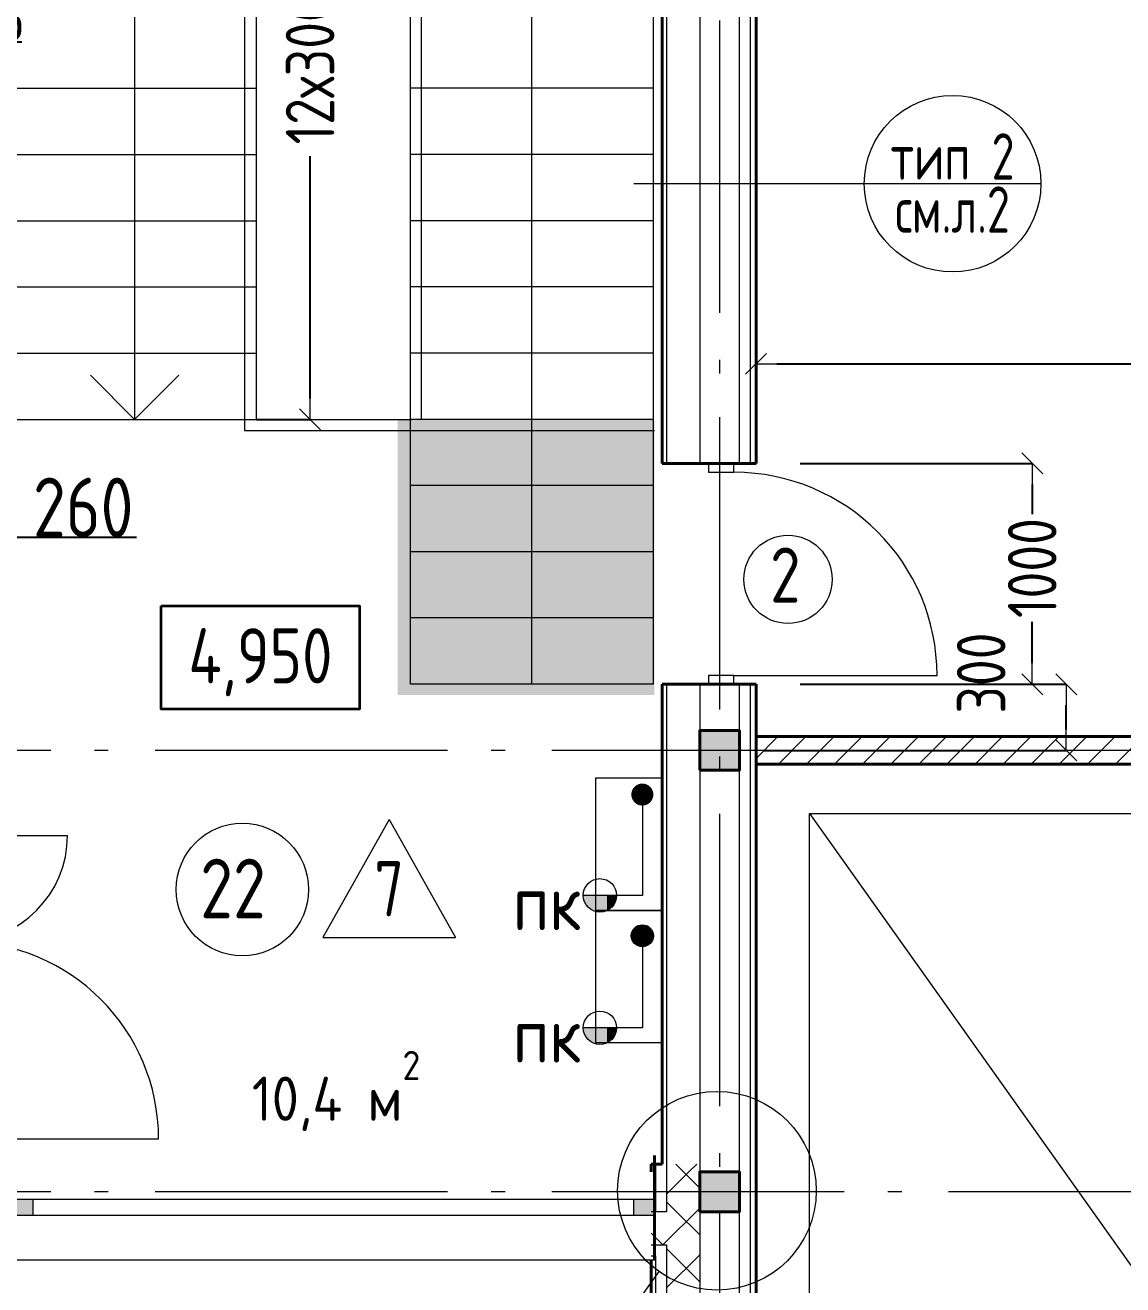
# Model space of a CAD drawing. Header units: millimetres. Extents: x -60256 to 201272, y 21388 to 77592.
# Drawn here: x 13233 to 18206, y 63034 to 68741 of the extents above; entities that cross this region are included whole.
import ezdxf
from ezdxf.enums import TextEntityAlignment as Align

# ---------------------------------------------------------------- set-up
doc = ezdxf.new("R2010")
doc.units = ezdxf.units.MM
doc.header["$MEASUREMENT"] = 0
doc.linetypes.add('Double Dashed', pattern=[1797.222233, 1325, -211.666656, 63.333344, -197.222233])
doc.linetypes.add('Штриховая', pattern=[5644.444466, 2822.222233, -2822.222233])
for name, color, linetype, lineweight in [('0_Ном._пера__96', 7, 'Continuous', 13), ('0_Ном._пера__99', 7, 'Continuous', 40), ('Двери ArchiCAD_Ном._пера__97', 7, 'Continuous', 20), ('Двери ArchiCAD_Ном._пера__99', 7, 'Continuous', 40), ('колонны_Ном._пера__94', 252, 'Continuous', 13), ('колонны_Ном._пера__99', 7, 'Continuous', 40), ('лестницы_Ном._пера__96', 7, 'Continuous', 13), ('марки окон дверей_Ном._пера__96', 7, 'Continuous', 13), ('Окна ArchiCAD_Ном._пера__96', 7, 'Continuous', 13), ('Окна ArchiCAD_Ном._пера__97', 7, 'Continuous', 20), ('Окна ArchiCAD_Ном._пера__99', 7, 'Continuous', 40), ('оси_Ном._пера__96', 7, 'Continuous', 13), ('площади_Ном._пера__96', 7, 'Continuous', 13), ('стены внутр_Ном._пера__96', 7, 'Continuous', 13), ('стены внутр_Ном._пера__97', 7, 'Continuous', 20), ('стены внутр_Ном._пера__99', 7, 'Continuous', 40), ('стены наруж_Ном._пера__91', 255, 'Continuous', 13), ('стены наруж_Ном._пера__96', 7, 'Continuous', 13), ('стены наруж_Ном._пера__99', 7, 'Continuous', 40), ('текст_Ном._пера__98', 7, 'Continuous', 35), ('текст_Ном._пера__99', 7, 'Continuous', 40), ('узлы_Ном._пера__96', 7, 'Continuous', 13), ('чертеж_Ном._пера__96', 7, 'Continuous', 13), ('чертеж_Ном._пера__97', 7, 'Continuous', 20), ('экспликац проемов_Ном._пера__1', 7, 'Continuous', 25), ('экспликац проемов_Ном._пера__97', 7, 'Continuous', 20), ('№ помещений_Ном._пера__96', 7, 'Continuous', 13)]:
    doc.layers.add(name, color=color, linetype=linetype, lineweight=lineweight)
for name, color, linetype in [('Двери ArchiCAD', 7, 'Continuous'), ('колонны', 7, 'Continuous'), ('марки окон дверей', 7, 'Continuous'), ('Окна ArchiCAD', 7, 'Continuous'), ('оси', 7, 'Continuous'), ('размеры внутр', 7, 'Continuous'), ('стены внутр', 7, 'Continuous'), ('стены наруж', 7, 'Continuous'), ('узлы', 7, 'Continuous'), ('№ помещений', 7, 'Continuous')]:
    doc.layers.add(name, color=color, linetype=linetype)
doc.styles.add('СГЕНЕРИР_СТИЛЬ_1', font='isocp.shx')
doc.styles.add('СГЕНЕРИР_СТИЛЬ_3', font='gost_2_304-81_type.ttf')
doc.styles.add('СГЕНЕРИР_СТИЛЬ_4', font='gost_2_304-81_type.ttf')
doc.styles.add('СГЕНЕРИР_СТИЛЬ_5', font='CS_Gost2304.shx')
doc.styles.add('СГЕНЕРИР_СТИЛЬ_8', font='gost_2_304-81_type.ttf')
doc.styles.add('СГЕНЕРИР_СТИЛЬ_9', font='isocp.shx')
doc.dimstyles.new('СГЕНЕРИР_СТИЛЬ__1', dxfattribs={"dimtxt": 270.000005, "dimasz": 95, "dimexe": 0.18, "dimexo": 0, "dimgap": 0.09, "dimtad": 1, "dimtih": 1, "dimtoh": 1, "dimdec": 0, "dimzin": 0, "dimdsep": 46, "dimtxsty": 'СГЕНЕРИР_СТИЛЬ_3', "dimblk": 'ARROWHEAD_6', "dimblk1": 'ARROWHEAD_6', "dimblk2": 'ARROWHEAD_6', "dimcen": 0.09, "dimclrd": 7, "dimclre": 7, "dimclrt": 98, "dimadec": 0, "dimazin": 0, "dimtfac": 1, "dimtdec": 4, "dimtmove": 0, "dimatfit": 3, "dimfxl": 1, "dimtolj": 1, "dimtzin": 0, "dimarcsym": 0})
doc.dimstyles.new('СГЕНЕРИР_СТИЛЬ__16', dxfattribs={"dimtxt": 220.000005, "dimasz": 95, "dimexe": 0.18, "dimexo": 200, "dimgap": 0.09, "dimtad": 1, "dimdec": 0, "dimzin": 0, "dimdsep": 46, "dimtxsty": 'СГЕНЕРИР_СТИЛЬ_3', "dimblk": 'ARROWHEAD_6', "dimblk1": 'ARROWHEAD_6', "dimblk2": 'ARROWHEAD_6', "dimcen": 0.09, "dimclrd": 7, "dimclre": 7, "dimclrt": 98, "dimadec": 0, "dimazin": 0, "dimtfac": 1, "dimtdec": 4, "dimtmove": 2, "dimatfit": 3, "dimfxl": 1, "dimtolj": 1, "dimtzin": 0, "dimarcsym": 0})
doc.dimstyles.new('СГЕНЕРИР_СТИЛЬ__17', dxfattribs={"dimtxt": 220.000005, "dimasz": 95, "dimexe": 0.18, "dimexo": 200, "dimgap": 0.09, "dimtad": 1, "dimdec": 0, "dimzin": 0, "dimdsep": 46, "dimtxsty": 'СГЕНЕРИР_СТИЛЬ_3', "dimblk": 'ARROWHEAD_6', "dimblk1": 'ARROWHEAD_6', "dimblk2": 'ARROWHEAD_6', "dimcen": 0.09, "dimclrd": 7, "dimclre": 7, "dimclrt": 98, "dimadec": 0, "dimazin": 0, "dimtfac": 1, "dimtdec": 4, "dimtmove": 0, "dimatfit": 3, "dimfxl": 1, "dimtolj": 1, "dimtzin": 0, "dimarcsym": 0})
doc.dimstyles.new('СГЕНЕРИР_СТИЛЬ__20', dxfattribs={"dimtxt": 220.000005, "dimasz": 95, "dimexe": 0.18, "dimexo": 250, "dimgap": 0.09, "dimtad": 1, "dimtih": 1, "dimtoh": 1, "dimdec": 0, "dimzin": 0, "dimdsep": 46, "dimtxsty": 'СГЕНЕРИР_СТИЛЬ_3', "dimblk": 'ARROWHEAD_6', "dimblk1": 'ARROWHEAD_6', "dimblk2": 'ARROWHEAD_6', "dimcen": 0.09, "dimclrd": 7, "dimclre": 7, "dimclrt": 98, "dimadec": 0, "dimazin": 0, "dimtfac": 1, "dimtdec": 4, "dimtmove": 0, "dimatfit": 3, "dimfxl": 1, "dimtolj": 1, "dimtzin": 0, "dimarcsym": 0})
doc.dimstyles.new('СГЕНЕРИР_СТИЛЬ__5', dxfattribs={"dimtxt": 220.000005, "dimasz": 95, "dimexe": 0.18, "dimexo": 0, "dimgap": 0.09, "dimtad": 1, "dimdec": 0, "dimzin": 0, "dimdsep": 46, "dimtxsty": 'СГЕНЕРИР_СТИЛЬ_3', "dimblk": 'ARROWHEAD_6', "dimblk1": 'ARROWHEAD_6', "dimblk2": 'ARROWHEAD_6', "dimcen": 0.09, "dimclrd": 7, "dimclre": 7, "dimclrt": 98, "dimadec": 0, "dimazin": 0, "dimtfac": 1, "dimtdec": 4, "dimtmove": 0, "dimatfit": 3, "dimfxl": 1, "dimtolj": 1, "dimtzin": 0, "dimarcsym": 0})
pattern_1 = [(45, (0, 0), (-106.06602, 106.06602), []), (135, (0, 0), (106.06602, 106.06602), [])]

# ---------------------------------------------------------------- blocks, each defined once
blk = doc.blocks.new('л 4950 17+3+15')
at = {"layer": 'лестницы_Ном._пера__96', "linetype": 'Continuous'}
for p, q in [((0, 0), (0, 5900)), ((550, 0), (550, 5350)), ((2350, 5350), (2350, 1200)), ((1100, 0), (1100, 4800)), ((1800, 4800), (1800, 1200)), ((0, 2700), (1100, 2700)), ((2900, 2700), (1800, 2700)), ((0, 2400), (1100, 2400)), ((2900, 2400), (1800, 2400)), ((0, 2100), (1100, 2100)), ((2900, 2100), (1800, 2100)), ((0, 1800), (1100, 1800)), ((2900, 1800), (1800, 1800)), ((0, 1500), (1100, 1500)), ((2900, 1500), (1800, 1500)), ((2350, 1200), (2150, 1400)), ((2350, 1200), (2550, 1400)), ((0, 1200), (1100, 1200)), ((2900, 1200), (1800, 1200)), ((2900, 1200), (1800, 1200)), ((0, 900), (1100, 900)), ((0, 600), (1100, 600)), ((0, 300), (1100, 300)), ((0, 0), (1100, 0)), ((0, 0), (1100, 0))]:
    blk.add_line(p, q, dxfattribs=at)
blk = doc.blocks.new('Стена_11_1', base_point=(16379, 57455.7))
at = {"layer": 'стены наруж_Ном._пера__96', "linetype": 'Continuous'}
h = blk.add_hatch(dxfattribs=at)
h.set_pattern_fill('УТЕПЛИТ_МЕЛКИЙ_0001', color=256, style=0, pattern_type=2)
h.set_pattern_definition(pattern_1)
h.paths.add_polyline_path([(16139, 63580.7), (16139, 63545.7), (16289, 63545.7), (16289, 63580.7)])
h = blk.add_hatch(dxfattribs=at)
h.set_pattern_fill('УТЕПЛИТ_МЕЛКИЙ_0001', color=256, style=0, pattern_type=2)
h.set_pattern_definition(pattern_1)
h.paths.add_polyline_path([(16139, 63545.7), (16139, 63365.7), (16289, 63365.7), (16289, 63545.7)])
h = blk.add_hatch(dxfattribs=at)
h.set_pattern_fill('УТЕПЛИТ_МЕЛКИЙ_0001', color=256, style=0, pattern_type=2)
h.set_pattern_definition(pattern_1)
h.paths.add_polyline_path([(16089, 63215.7), (16089, 63365.7), (16069, 63365.7), (16069, 63215.7)])
h = blk.add_hatch(dxfattribs=at)
h.set_pattern_fill('УТЕПЛИТ_МЕЛКИЙ_0001', color=256, style=0, pattern_type=2)
h.set_pattern_definition(pattern_1)
h.paths.add_polyline_path([(16139, 63215.7), (16139, 63365.7), (16089, 63365.7), (16089, 63215.7)])
h = blk.add_hatch(dxfattribs=at)
h.set_pattern_fill('УТЕПЛИТ_МЕЛКИЙ_0001', color=256, style=0, pattern_type=2)
h.set_pattern_definition(pattern_1)
h.paths.add_polyline_path([(16289, 63215.7), (16289, 63365.7), (16139, 63365.7), (16139, 63215.7)])
h = blk.add_hatch(dxfattribs=at)
h.set_pattern_fill('УТЕПЛИТ_МЕЛКИЙ_0001', color=256, style=0, pattern_type=2)
h.set_pattern_definition(pattern_1)
h.paths.add_polyline_path([(16139, 63215.7), (16139, 57620.7), (16289, 57620.7), (16289, 63215.7)])
for p, q in [((16089, 63580.7), (16089, 63545.7)), ((16139, 63580.7), (16139, 63545.7)), ((16289, 63580.7), (16289, 63545.7)), ((16469, 63545.7), (16469, 63580.7)), ((16519, 63545.7), (16519, 63580.7)), ((16089, 63545.7), (16089, 63365.7)), ((16139, 63545.7), (16139, 63365.7)), ((16289, 63365.7), (16289, 63545.7)), ((16469, 63545.7), (16469, 63365.7)), ((16519, 63365.7), (16519, 63545.7)), ((16089, 63365.7), (16069, 63365.7)), ((16139, 63365.7), (16089, 63365.7)), ((16289, 63365.7), (16289, 57620.7)), ((16469, 57620.7), (16469, 63365.7)), ((16519, 57620.7), (16519, 63365.7)), ((16069, 63215.7), (16089, 63215.7)), ((16089, 63215.7), (16139, 63215.7)), ((16139, 63215.7), (16139, 57620.7)), ((16069, 63165.7), (16089, 63165.7)), ((16089, 63165.7), (16089, 57620.7))]:
    blk.add_line(p, q, dxfattribs=at)
at = {"layer": 'стены наруж_Ном._пера__99', "linetype": 'Continuous', "flags": 128}
for points in [[(16069, 63580.7), (16089, 63580.7)], [(16069, 63580.7), (16069, 63545.7)], [(16089, 63580.7), (16119, 63580.7)], [(16544, 57620.7), (16544, 63580.7)], [(16069, 63145.7), (16069, 57145.7)]]:
    blk.add_lwpolyline(points, dxfattribs=at)
blk = doc.blocks.new('Стена_26_1', base_point=(16379, 65455.7))
at = {"layer": 'стены внутр_Ном._пера__96', "linetype": 'Continuous'}
h = blk.add_hatch(dxfattribs=at)
h.set_pattern_fill('FACE_BRICK_0001', color=256, style=0, pattern_type=2)
h.set_pattern_definition([(45, (0, 0), (-63.63961, 63.63961), [])])
h.paths.add_polyline_path([(16544, 65393.2), (22214, 65393.2), (22214, 65518.2), (16544, 65518.2)])
at = {"layer": 'стены внутр_Ном._пера__99', "linetype": 'Continuous', "flags": 128}
for points in [[(22214, 65518.2), (16544, 65518.2)], [(16544, 65518.2), (16544, 65393.2)], [(22214, 65393.2), (22214, 65518.2)], [(16544, 65393.2), (22214, 65393.2)]]:
    blk.add_lwpolyline(points, dxfattribs=at)
blk = doc.blocks.new('Дверь двойная  16')
at = {"layer": 'Двери ArchiCAD_Ном._пера__97', "linetype": 'Continuous'}
for p, q in [((687.5, 0), (687.5, 893.75)), ((-687.5, 0), (-687.5, 481.25)), ((-687.5, 0), (-727.5, 0)), ((-727.5, 0), (-727.5, -70)), ((-687.5, -70), (-687.5, 0)), ((727.5, 0), (687.5, 0)), ((687.5, 0), (687.5, -70)), ((727.5, -70), (727.5, 0)), ((-727.5, -70), (-687.5, -70)), ((687.5, -70), (727.5, -70))]:
    blk.add_line(p, q, dxfattribs=at)
for centre, radius, start, end in [((687.5, 0), 893.75, 90, 180), ((-687.5, 0), 481.25, 0, 90)]:
    blk.add_arc(centre, radius, start, end, dxfattribs=at)
blk = doc.blocks.new('Стена_43_1', base_point=(12879, 65109.7))
at = {"layer": 'стены наруж_Ном._пера__96', "linetype": 'Continuous'}
h = blk.add_hatch(dxfattribs=at)
h.set_pattern_fill('УТЕПЛИТ_МЕЛКИЙ_0001', color=256, style=0, pattern_type=2)
h.set_pattern_definition(pattern_1)
h.paths.add_polyline_path([(12639, 63620.7), (12789, 63620.7), (12789, 63655.7), (12639, 63655.7)])
h = blk.add_hatch(dxfattribs=at)
h.set_pattern_fill('УТЕПЛИТ_МЕЛКИЙ_0001', color=256, style=0, pattern_type=2)
h.set_pattern_definition(pattern_1)
h.paths.add_polyline_path([(12639, 63620.7), (12639, 63215.7), (12789, 63365.7), (12789, 63620.7)])
for p, q in [((12589, 63655.7), (12589, 63620.7)), ((12639, 63655.7), (12639, 63620.7)), ((12789, 63655.7), (12789, 63620.7)), ((12969, 63620.7), (12969, 63655.7)), ((13019, 63620.7), (13019, 63655.7)), ((12589, 63620.7), (12589, 63165.7)), ((12639, 63620.7), (12639, 63215.7)), ((12789, 63365.7), (12789, 63620.7)), ((12789, 63620.7), (12789, 63365.7)), ((12969, 63545.7), (12969, 63620.7)), ((13019, 63595.7), (13019, 63620.7))]:
    blk.add_line(p, q, dxfattribs=at)
at = {"layer": 'стены наруж_Ном._пера__99', "linetype": 'Continuous', "flags": 128}
for points in [[(12569, 63655.7), (12569, 63145.7)], [(13044, 63620.7), (13044, 63655.7)]]:
    blk.add_lwpolyline(points, dxfattribs=at)
at = {"layer": 'Двери ArchiCAD', "color": 44, "linetype": 'Continuous', "lineweight": 35, "zscale": 1000, "rotation": 270}
blk.add_blockref('Дверь двойная  16', (12944, 64383.2), dxfattribs=at)
blk = doc.blocks.new('Окно 16_8')
at = {"layer": 'Окна ArchiCAD_Ном._пера__96', "linetype": 'Continuous'}
for points in [[(-1455, -70), (-1360, -70), (-1360, 0), (-1455, 0)], [(1455, 0), (1360, 0), (1360, -70), (1455, -70)]]:
    blk.add_hatch(color=256, dxfattribs=at).paths.add_polyline_path(points)
for p, q in [((1360, 0), (-1360, 0)), ((-1360, -70), (1360, -70))]:
    blk.add_line(p, q, dxfattribs=at)
at = {"layer": 'Окна ArchiCAD_Ном._пера__97', "linetype": 'Continuous'}
for p, q in [((-1455, 205), (1455, 205)), ((-1360, 0), (-1455, 0)), ((-1360, -70), (-1360, 0)), ((1455, 0), (1360, 0)), ((1360, 0), (1360, -70)), ((-1455, -70), (-1360, -70)), ((1360, -70), (1455, -70))]:
    blk.add_line(p, q, dxfattribs=at)
at = {"layer": 'Окна ArchiCAD_Ном._пера__99', "linetype": 'Continuous'}
for p, q in [((-1455, 0), (-1455, -15)), ((1455, 0), (1455, -15)), ((-1455, -15), (-1455, -70)), ((1455, -15), (1455, -70))]:
    blk.add_line(p, q, dxfattribs=at)
blk = doc.blocks.new('Стена_44_1', base_point=(16379, 63455.7))
at = {"layer": 'стены наруж_Ном._пера__96', "linetype": 'Continuous'}
h = blk.add_hatch(dxfattribs=at)
h.set_pattern_fill('УТЕПЛИТ_МЕЛКИЙ_0001', color=256, style=0, pattern_type=2)
h.set_pattern_definition(pattern_1)
h.paths.add_polyline_path([(12639, 63215.7), (13044, 63215.7), (13044, 63365.7), (12789, 63365.7)])
h = blk.add_hatch(dxfattribs=at)
h.set_pattern_fill('УТЕПЛИТ_МЕЛКИЙ_0001', color=256, style=0, pattern_type=2)
h.set_pattern_definition(pattern_1)
h.paths.add_polyline_path([(13044, 63365.7), (13044, 63215.7), (13174, 63215.7), (13174, 63350.7), (13174, 63365.7)])
for p, q in [((13044, 63595.7), (13019, 63595.7)), ((13174, 63595.7), (13044, 63595.7)), ((13044, 63545.7), (12969, 63545.7)), ((13174, 63545.7), (13044, 63545.7)), ((13044, 63365.7), (12789, 63365.7)), ((12789, 63365.7), (13044, 63365.7)), ((13044, 63365.7), (13174, 63365.7)), ((12639, 63215.7), (13044, 63215.7)), ((13044, 63215.7), (13174, 63215.7)), ((12589, 63165.7), (13044, 63165.7)), ((13044, 63165.7), (13174, 63165.7))]:
    blk.add_line(p, q, dxfattribs=at)
at = {"layer": 'стены наруж_Ном._пера__99', "linetype": 'Continuous'}
for p, q in [((13174, 63595.7), (13174, 63620.7)), ((13174, 63545.7), (13174, 63595.7)), ((16084, 63595.7), (16084, 63620.7)), ((16084, 63545.7), (16084, 63595.7)), ((13174, 63420.7), (13174, 63545.7)), ((16084, 63420.7), (16084, 63545.7)), ((13174, 63365.7), (13174, 63420.7)), ((16084, 63365.7), (16084, 63420.7)), ((13174, 63350.7), (13174, 63365.7)), ((13174, 63215.7), (13174, 63350.7)), ((16084, 63350.7), (16084, 63365.7)), ((16084, 63215.7), (16084, 63350.7)), ((13174, 63165.7), (13174, 63215.7)), ((16084, 63165.7), (16084, 63215.7)), ((13174, 63145.7), (13174, 63165.7)), ((16084, 63145.7), (16084, 63165.7))]:
    blk.add_line(p, q, dxfattribs=at)
at = {"layer": 'стены наруж_Ном._пера__99', "linetype": 'Continuous', "flags": 128}
for points in [[(13174, 63620.7), (13044, 63620.7)], [(12569, 63145.7), (13174, 63145.7)]]:
    blk.add_lwpolyline(points, dxfattribs=at)
at = {"layer": 'Окна ArchiCAD', "color": 44, "linetype": 'Continuous', "lineweight": 35, "zscale": 1000, "rotation": 180}
blk.add_blockref('Окно 16_8', (14629, 63350.7), dxfattribs=at)
blk = doc.blocks.new('Колонна_20_1', base_point=(16379, 63455.7))
at = {"layer": 'колонны_Ном._пера__94', "linetype": 'Continuous'}
blk.add_hatch(color=256, dxfattribs=at).paths.add_polyline_path([(16289, 63365.7), (16469, 63365.7), (16469, 63545.7), (16289, 63545.7)])
at = {"layer": 'колонны_Ном._пера__99', "linetype": 'Continuous', "flags": 128}
blk.add_lwpolyline([(16289, 63365.7), (16469, 63365.7), (16469, 63545.7), (16289, 63545.7)], close=True, dxfattribs=at)
blk = doc.blocks.new('Колонна_21_1', base_point=(16379, 65455.7))
at = {"layer": 'колонны_Ном._пера__94', "linetype": 'Continuous'}
blk.add_hatch(color=256, dxfattribs=at).paths.add_polyline_path([(16289, 65365.7), (16469, 65365.7), (16469, 65545.7), (16289, 65545.7)])
at = {"layer": 'колонны_Ном._пера__99', "linetype": 'Continuous', "flags": 128}
blk.add_lwpolyline([(16289, 65365.7), (16469, 65365.7), (16469, 65545.7), (16289, 65545.7)], close=True, dxfattribs=at)
blk = doc.blocks.new('Стандартный маркер сетки_12')
at = {"layer": 'оси_Ном._пера__96', "linetype": 'Double Dashed'}
blk.add_line((900, 0), (20403.4, 0), dxfattribs=at)
at = {"layer": 'оси_Ном._пера__96', "style": 'СГЕНЕРИР_СТИЛЬ_3'}
blk.add_attdef('AC_MarkerText_1', text='', height=350, rotation=90, dxfattribs=at).set_placement((21973.1, -208.7), align=Align.BOTTOM_LEFT)
blk = doc.blocks.new('Стандартный маркер сетки_15')
at = {"layer": 'оси_Ном._пера__96', "linetype": 'Double Dashed'}
blk.add_line((900, 0), (76534.9, 0), dxfattribs=at)
at = {"layer": 'оси_Ном._пера__96', "style": 'СГЕНЕРИР_СТИЛЬ_3'}
for tag, p in [('AC_MarkerText_1_1', (-260.8, 269.7)), ('AC_MarkerText_1_2', (77974.1, 269.7))]:
    blk.add_attdef(tag, text='', height=350, rotation=180, dxfattribs=at).set_placement(p, align=Align.BOTTOM_LEFT)
blk = doc.blocks.new('Стандартный маркер сетки_16')
at = {"layer": 'оси_Ном._пера__96', "linetype": 'Double Dashed'}
blk.add_line((900, 0), (41068.3, 0), dxfattribs=at)
at = {"layer": 'оси_Ном._пера__96', "style": 'СГЕНЕРИР_СТИЛЬ_3'}
blk.add_attdef('AC_MarkerText_1', text='', height=350, rotation=180, dxfattribs=at).set_placement((-260.8, 269.7), align=Align.BOTTOM_LEFT)
blk = doc.blocks.new('Номер помещения 15_5')
at = {"layer": '№ помещений_Ном._пера__96', "linetype": 'Continuous'}
blk.add_circle((0, 0), 300, dxfattribs=at)
at = {"layer": '№ помещений_Ном._пера__96', "insert": (-191.1, 4.6), "char_height": 270, "attachment_point": 4, "style": 'СГЕНЕРИР_СТИЛЬ_4'}
blk.add_mtext('{22}', dxfattribs=at)
blk = doc.blocks.new('Номер помещения 16')
at = {"layer": 'марки окон дверей_Ном._пера__96', "linetype": 'Continuous'}
blk.add_circle((0, 0), 200, dxfattribs=at)
at = {"layer": 'марки окон дверей_Ном._пера__96', "insert": (-81.2, 19.4), "char_height": 250, "attachment_point": 4, "style": 'СГЕНЕРИР_СТИЛЬ_5'}
blk.add_mtext('{2}', dxfattribs=at)
blk = doc.blocks.new('ARROWHEAD_6')
at = {"color": 0, "linetype": 'Continuous', "lineweight": 0}
for p, q in [((0, 0), (-1, 0)), ((-0.5, -0.5), (0.5, 0.5))]:
    blk.add_line(p, q, dxfattribs=at)
blk = doc.blocks.new('*D850')
at = {"layer": 'Defpoints', "color": 0, "linetype": 'Continuous', "transparency": 16777216}
for p in [(13139, 68655.7), (13139, 66421.3), (12879, 65455.7)]:
    blk.add_point(p, dxfattribs=at)
at = {"layer": 'размеры внутр', "color": 7, "linetype": 'Continuous', "lineweight": -2, "transparency": 16777216}
for p, q in [((13139, 68655.7), (13139, 66421.2)), ((12879, 65455.7), (12879, 66421.5)), ((12974, 66421.3), (13044, 66421.3)), ((13139, 66421.3), (13737.5, 66421.3))]:
    blk.add_line(p, q, dxfattribs=at)
at = {"layer": 'размеры внутр', "color": 7, "linetype": 'Continuous', "lineweight": -2, "transparency": 16777216, "xscale": 95, "yscale": 95, "zscale": 95, "rotation": 180}
blk.add_blockref('ARROWHEAD_6', (12879, 66421.3), dxfattribs=at)
at = {"layer": 'размеры внутр', "color": 7, "linetype": 'Continuous', "lineweight": -2, "transparency": 16777216, "xscale": 95, "yscale": 95, "zscale": 95}
blk.add_blockref('ARROWHEAD_6', (13139, 66421.3), dxfattribs=at)
at = {"layer": 'размеры внутр', "color": 98, "linetype": 'Continuous', "transparency": 16777216, "insert": (13496.3, 66556.4), "char_height": 270, "attachment_point": 5, "style": 'СГЕНЕРИР_СТИЛЬ_3'}
blk.add_mtext('\\A1;260', dxfattribs=at)
blk = doc.blocks.new('*D920')
at = {"layer": 'Defpoints', "color": 0, "linetype": 'Continuous', "transparency": 16777216}
for p in [(14279, 70555.7), (14524, 70555.7), (14279, 66955.7)]:
    blk.add_point(p, dxfattribs=at)
at = {"layer": 'размеры внутр', "color": 7, "linetype": 'Continuous', "lineweight": -2, "transparency": 16777216}
for p, q in [((14279, 70555.7), (14524.2, 70555.7)), ((14524, 70460.7), (14524, 69546.8)), ((14524, 67050.7), (14524, 68148.1)), ((14279, 66955.7), (14524.2, 66955.7))]:
    blk.add_line(p, q, dxfattribs=at)
at = {"layer": 'размеры внутр', "color": 7, "linetype": 'Continuous', "lineweight": -2, "transparency": 16777216, "xscale": 95, "yscale": 95, "zscale": 95}
for p, rotation in [((14524, 70555.7), 90), ((14524, 66955.7), 270)]:
    blk.add_blockref('ARROWHEAD_6', p, dxfattribs=dict(at, rotation=rotation))
at = {"layer": 'размеры внутр', "color": 98, "linetype": 'Continuous', "transparency": 16777216, "insert": (14524, 68847.5), "char_height": 220, "attachment_point": 5, "rotation": 90, "style": 'СГЕНЕРИР_СТИЛЬ_3'}
blk.add_mtext('\\A1;12х300=3600', dxfattribs=at)
blk = doc.blocks.new('*D923')
at = {"layer": 'Defpoints', "color": 0, "linetype": 'Continuous', "transparency": 16777216}
for p in [(16544, 65755.7), (17949.2, 65755.7), (16379, 65455.7)]:
    blk.add_point(p, dxfattribs=at)
at = {"layer": 'размеры внутр', "color": 7, "linetype": 'Continuous', "lineweight": -2, "transparency": 16777216}
for p, q in [((16744, 65755.7), (17949.4, 65755.7)), ((17949.2, 65550.7), (17949.2, 65660.7)), ((16579, 65455.7), (17949.4, 65455.7))]:
    blk.add_line(p, q, dxfattribs=at)
at = {"layer": 'размеры внутр', "color": 7, "linetype": 'Continuous', "lineweight": -2, "transparency": 16777216, "xscale": 95, "yscale": 95, "zscale": 95}
for p, rotation in [((17949.2, 65755.7), 90), ((17949.2, 65455.7), 270)]:
    blk.add_blockref('ARROWHEAD_6', p, dxfattribs=dict(at, rotation=rotation))
at = {"layer": 'размеры внутр', "color": 98, "linetype": 'Continuous', "transparency": 16777216, "insert": (17564.1, 65806.1), "char_height": 220, "attachment_point": 5, "rotation": 90, "style": 'СГЕНЕРИР_СТИЛЬ_3'}
blk.add_mtext('\\A1;300', dxfattribs=at)
blk = doc.blocks.new('*D924')
at = {"layer": 'Defpoints', "color": 0, "linetype": 'Continuous', "transparency": 16777216}
for p in [(16544, 66755.7), (17795.2, 66755.7), (16544, 65755.7)]:
    blk.add_point(p, dxfattribs=at)
at = {"layer": 'размеры внутр', "color": 7, "linetype": 'Continuous', "lineweight": -2, "transparency": 16777216}
for p, q in [((16744, 66755.7), (17795.4, 66755.7)), ((17795.2, 66660.7), (17795.2, 66525.6)), ((17795.2, 65850.7), (17795.2, 66038.3)), ((16744, 65755.7), (17795.4, 65755.7))]:
    blk.add_line(p, q, dxfattribs=at)
at = {"layer": 'размеры внутр', "color": 7, "linetype": 'Continuous', "lineweight": -2, "transparency": 16777216, "xscale": 95, "yscale": 95, "zscale": 95}
for p, rotation in [((17795.2, 66755.7), 90), ((17795.2, 65755.7), 270)]:
    blk.add_blockref('ARROWHEAD_6', p, dxfattribs=dict(at, rotation=rotation))
at = {"layer": 'размеры внутр', "color": 98, "linetype": 'Continuous', "transparency": 16777216, "insert": (17795.2, 66281.9), "char_height": 220, "attachment_point": 5, "rotation": 90, "style": 'СГЕНЕРИР_СТИЛЬ_3'}
blk.add_mtext('\\A1;1000', dxfattribs=at)
blk = doc.blocks.new('*D936')
at = {"layer": 'Defpoints', "color": 0, "linetype": 'Continuous', "transparency": 16777216}
for p in [(12579, 69755.7), (12714, 69755.7), (12714, 68665.6)]:
    blk.add_point(p, dxfattribs=at)
at = {"layer": 'размеры внутр', "color": 7, "linetype": 'Continuous', "lineweight": -2, "transparency": 16777216}
for p, q in [((12579, 69505.7), (12579, 68665.5)), ((12714, 69505.7), (12714, 68665.5)), ((12484, 68665.6), (12389, 68665.6)), ((12579, 68665.6), (12714, 68665.6)), ((12809, 68665.6), (13218.3, 68665.6))]:
    blk.add_line(p, q, dxfattribs=at)
at = {"layer": 'размеры внутр', "color": 7, "linetype": 'Continuous', "lineweight": -2, "transparency": 16777216, "xscale": 95, "yscale": 95, "zscale": 95}
blk.add_blockref('ARROWHEAD_6', (12579, 68665.6), dxfattribs=at)
at = {"layer": 'размеры внутр', "color": 7, "linetype": 'Continuous', "lineweight": -2, "transparency": 16777216, "xscale": 95, "yscale": 95, "zscale": 95, "rotation": 180}
blk.add_blockref('ARROWHEAD_6', (12714, 68665.6), dxfattribs=at)
at = {"layer": 'размеры внутр', "color": 98, "linetype": 'Continuous', "transparency": 16777216, "insert": (13061.2, 68775.7), "char_height": 220, "attachment_point": 5, "style": 'СГЕНЕРИР_СТИЛЬ_3'}
blk.add_mtext('\\A1;135', dxfattribs=at)
blk = doc.blocks.new('Дверь 16_21')
at = {"layer": 'Двери ArchiCAD_Ном._пера__97', "linetype": 'Continuous'}
for p, q in [((460, 0), (460, 920)), ((-460, 0), (-500, 0)), ((-500, 0), (-500, -115)), ((-460, -115), (-460, 0)), ((500, 0), (460, 0)), ((460, 0), (460, -115)), ((500, -115), (500, 0)), ((-500, -115), (-460, -115)), ((460, -115), (500, -115))]:
    blk.add_line(p, q, dxfattribs=at)
blk.add_arc((460, 0), 920, 90, 180, dxfattribs=at)
at = {"layer": 'Двери ArchiCAD_Ном._пера__99', "linetype": 'Continuous'}
for p, q in [((-500, 0), (-500, -115)), ((500, 0), (500, -115))]:
    blk.add_line(p, q, dxfattribs=at)
blk = doc.blocks.new('Стена_74_1', base_point=(16379, 63580.7))
at = {"layer": 'стены наруж_Ном._пера__96', "linetype": 'Continuous'}
for p, q in [((16139, 71690.7), (16139, 66755.7)), ((16289, 71690.7), (16289, 66755.7)), ((16469, 66755.7), (16469, 71690.7)), ((16519, 66755.7), (16519, 71690.7)), ((16139, 65755.7), (16139, 65545.7)), ((16289, 65755.7), (16289, 65545.7)), ((16469, 65545.7), (16469, 65755.7)), ((16519, 65545.7), (16519, 65755.7)), ((16139, 65545.7), (16139, 65365.7)), ((16289, 65365.7), (16289, 65545.7)), ((16469, 65545.7), (16469, 65365.7)), ((16519, 65365.7), (16519, 65545.7)), ((16139, 65365.7), (16139, 63580.7)), ((16289, 65365.7), (16289, 63580.7)), ((16469, 63580.7), (16469, 65365.7)), ((16519, 63580.7), (16519, 65365.7))]:
    blk.add_line(p, q, dxfattribs=at)
at = {"layer": 'стены наруж_Ном._пера__99', "linetype": 'Continuous'}
for p, q in [((16139, 66755.7), (16119, 66755.7)), ((16289, 66755.7), (16139, 66755.7)), ((16329, 66755.7), (16289, 66755.7)), ((16444, 66755.7), (16329, 66755.7)), ((16469, 66755.7), (16444, 66755.7)), ((16519, 66755.7), (16469, 66755.7)), ((16544, 66755.7), (16519, 66755.7)), ((16139, 65755.7), (16119, 65755.7)), ((16289, 65755.7), (16139, 65755.7)), ((16329, 65755.7), (16289, 65755.7)), ((16444, 65755.7), (16329, 65755.7)), ((16469, 65755.7), (16444, 65755.7)), ((16519, 65755.7), (16469, 65755.7)), ((16544, 65755.7), (16519, 65755.7))]:
    blk.add_line(p, q, dxfattribs=at)
at = {"layer": 'стены наруж_Ном._пера__99', "linetype": 'Continuous', "flags": 128}
for points in [[(16119, 71690.7), (16119, 66755.7)], [(16544, 66755.7), (16544, 71690.7)], [(16119, 65755.7), (16119, 63580.7)], [(16544, 63580.7), (16544, 65755.7)]]:
    blk.add_lwpolyline(points, dxfattribs=at)
at = {"layer": 'Двери ArchiCAD', "color": 44, "linetype": 'Continuous', "lineweight": 35, "zscale": 1000, "rotation": 270}
blk.add_blockref('Дверь 16_21', (16444, 66255.7), dxfattribs=at)
blk = doc.blocks.new('Ломаная_4_1', base_point=(13778.7, 62018.6))
at = {"layer": 'узлы_Ном._пера__96', "linetype": 'Continuous', "flags": 128}
blk.add_lwpolyline([(13778.7, 62018.6), (15334.5, 62018.6), (16104.9, 63094.6)], dxfattribs=at)
at = {"layer": 'узлы_Ном._пера__96', "linetype": 'Continuous'}
blk.add_circle((16366.8, 63460.5), 450, dxfattribs=at)
blk = doc.blocks.new('*D792')
at = {"layer": 'Defpoints', "color": 0, "linetype": 'Continuous', "transparency": 16777216}
for p in [(16544, 67718.2), (22214, 67207.2), (22214, 64655.7)]:
    blk.add_point(p, dxfattribs=at)
at = {"layer": 'размеры внутр', "color": 7, "linetype": 'Continuous', "lineweight": -2, "transparency": 16777216}
for p, q in [((16544, 67718.2), (16544, 67207)), ((16639, 67207.2), (22119, 67207.2)), ((22214, 64655.7), (22214, 67207.4))]:
    blk.add_line(p, q, dxfattribs=at)
at = {"layer": 'размеры внутр', "color": 7, "linetype": 'Continuous', "lineweight": -2, "transparency": 16777216, "xscale": 95, "yscale": 95, "zscale": 95, "rotation": 180}
blk.add_blockref('ARROWHEAD_6', (16544, 67207.2), dxfattribs=at)
at = {"layer": 'размеры внутр', "color": 7, "linetype": 'Continuous', "lineweight": -2, "transparency": 16777216, "xscale": 95, "yscale": 95, "zscale": 95}
blk.add_blockref('ARROWHEAD_6', (22214, 67207.2), dxfattribs=at)
at = {"layer": 'размеры внутр', "color": 98, "linetype": 'Continuous', "transparency": 16777216, "insert": (19128.5, 67342.3), "char_height": 270, "attachment_point": 5, "style": 'СГЕНЕРИР_СТИЛЬ_3'}
blk.add_mtext('\\A1;5670', dxfattribs=at)

msp = doc.modelspace()

# ---------------------------------------------------------------- hatches: boundary and pattern name
at = {"layer": '0_Ном._пера__96', "linetype": 'Continuous'}
for points in [[(16029.05951, 65305.66051, 0.4142135624), (15979.05951, 65255.66051), (16029.05951, 65255.66051)], [(16029.05951, 65305.66051), (16029.05951, 65255.66051), (16079.05951, 65255.66051, 0.4142135624)], [(16029.05951, 65255.66051), (15979.05951, 65255.66051, 0.4142135624), (16029.05951, 65205.66051)], [(16079.05951, 65255.66051), (16029.05951, 65255.66051), (16029.05951, 65205.66051, 0.4142135624)], [(15868.99723, 64798.93302), (15761.31762, 64798.93302, 0.5541674539), (15870.11959, 64730.91322), (15868.99723, 64730.91322)], [(15912.64357, 64798.93302), (15868.99723, 64798.93302), (15868.99723, 64730.91322), (15870.11959, 64730.91322, 0.2868626189)], [(16029.05951, 64665.66051, 0.4142135624), (15979.05951, 64615.66051), (16029.05951, 64615.66051)], [(16029.05951, 64665.66051), (16029.05951, 64615.66051), (16079.05951, 64615.66051, 0.4142135624)], [(16029.05951, 64615.66051), (15979.05951, 64615.66051, 0.4142135624), (16029.05951, 64565.66051)], [(16079.05951, 64615.66051), (16029.05951, 64615.66051), (16029.05951, 64565.66051, 0.4142135624)], [(15868.99723, 64198.93302), (15761.31762, 64198.93302, 0.5541674539), (15870.11959, 64130.91322), (15868.99723, 64130.91322)], [(15912.64357, 64198.93302), (15868.99723, 64198.93302), (15868.99723, 64130.91322), (15870.11959, 64130.91322, 0.2868626189)]]:
    msp.add_hatch(color=256, dxfattribs=at).paths.add_polyline_path(points)
at = {"layer": 'стены наруж_Ном._пера__91', "linetype": 'Continuous'}
msp.add_hatch(color=256, dxfattribs=at).paths.add_polyline_path([(14920.92767, 65706.81644), (16083.99723, 65706.81644), (16083.99723, 66953.28087), (14920.92767, 66953.28087)])

# ---------------------------------------------------------------- linework, layer by layer
at = {"layer": '0_Ном._пера__96', "linetype": 'Continuous'}
for p, q in [((15818.99723, 65330.93302), (16118.99723, 65330.93302)), ((15818.99723, 64730.93302), (15818.99723, 65330.93302)), ((16029.05951, 65243.66051), (16029.05951, 64798.93302)), ((15850.83175, 64798.93302), (15761.31762, 64798.93302)), ((16029.05951, 64798.93302), (15836.9806, 64798.93302)), ((16118.99723, 64730.93302), (15818.99723, 64730.93302)), ((15818.99723, 64730.93302), (16118.99723, 64730.93302)), ((15818.99723, 64130.93302), (15818.99723, 64730.93302)), ((16029.05951, 64643.66051), (16029.05951, 64198.93302)), ((15850.83175, 64198.93302), (15761.31762, 64198.93302)), ((16029.05951, 64198.93302), (15836.9806, 64198.93302)), ((16118.99723, 64130.93302), (15818.99723, 64130.93302))]:
    msp.add_line(p, q, dxfattribs=at)
for centre, radius in [((15836.9806, 64798.93302), 75.66297), ((16029.05951, 64615.66051), 50), ((15836.9806, 64198.93302), 75.66297)]:
    msp.add_circle(centre, radius, dxfattribs=at)
at = {"layer": 'стены внутр_Ном._пера__97', "linetype": 'Continuous', "flags": 128}
msp.add_lwpolyline([(15028.99723, 66955.66051), (15028.99723, 70605.66051), (14226.99723, 70605.66051), (14226.99723, 66905.66051), (15033.99723, 66905.66051), (16083.99723, 66905.66051)], dxfattribs=at)
at = {"layer": 'текст_Ном._пера__98', "linetype": 'Continuous', "flags": 128}
msp.add_lwpolyline([(13850.12882, 66110.43762), (14747.70485, 66110.43762), (14747.70485, 65642.25571), (13850.12882, 65642.25571)], close=True, dxfattribs=at)
at = {"layer": 'чертеж_Ном._пера__96', "linetype": 'Continuous'}
for p, q in [((17034.2658, 68023.27838), (15989.8634, 68023.27838)), ((17834.2658, 68023.27838), (17034.2658, 68023.27838))]:
    msp.add_line(p, q, dxfattribs=at)
at = {"layer": 'чертеж_Ном._пера__96', "linetype": 'Штриховая'}
msp.add_line((16787.02213, 65170.38768), (21966.59361, 57878.31154), dxfattribs=at)
at = {"layer": 'чертеж_Ном._пера__96', "linetype": 'Continuous', "flags": 128}
msp.add_lwpolyline([(14273.99723, 66955.66051), (14983.99723, 66955.66051)], dxfattribs=at)
at = {"layer": 'чертеж_Ном._пера__96', "linetype": 'Штриховая', "flags": 128}
msp.add_lwpolyline([(16787.02213, 65170.38768), (21966.59361, 65170.38768), (21966.59361, 57878.31154), (16787.02213, 57878.31154)], close=True, dxfattribs=at)
at = {"layer": 'чертеж_Ном._пера__97', "linetype": 'Continuous'}
msp.add_circle((17434.2658, 68023.27838), 400, dxfattribs=at)
at = {"layer": 'экспликац проемов_Ном._пера__97', "linetype": 'Continuous'}
for p, q in [((14882.17344, 65141.97315), (14582.17344, 64608.63981)), ((14882.17344, 65141.97315), (15182.17344, 64608.63981)), ((14582.17344, 64608.63981), (15182.17344, 64608.63981))]:
    msp.add_line(p, q, dxfattribs=at)

# ---------------------------------------------------------------- block references
at = {"layer": 'колонны'}
for name, p in [('Колонна_21_1', (16378.99723, 65455.66051)), ('Колонна_20_1', (16378.99723, 63455.66051))]:
    msp.add_blockref(name, p, dxfattribs=at)
at = {"layer": 'лестницы_Ном._пера__96', "linetype": 'Continuous', "xscale": -1, "zscale": 1000}
msp.add_blockref('л 4950 17+3+15', (16078.99723, 65755.66051), dxfattribs=at)
at = {"layer": 'марки окон дверей', "color": 102, "linetype": 'Continuous', "lineweight": 15, "zscale": 1000}
msp.add_blockref('Номер помещения 16', (16689.13951, 66230.66051), dxfattribs=at)
at = {"layer": 'оси', "color": 251, "linetype": 'Continuous', "lineweight": 13, "zscale": 1000}
for name, p, rotation in [('Стандартный маркер сетки_12', (16378.99723, 73257.10001), 270), ('Стандартный маркер сетки_16', (26830.04628, 65455.66051), 180), ('Стандартный маркер сетки_15', (26830.04628, 63455.66051), 180)]:
    msp.add_blockref(name, p, dxfattribs=dict(at, rotation=rotation))
at = {"layer": 'стены внутр'}
msp.add_blockref('Стена_26_1', (16378.99723, 65455.66051), dxfattribs=at)
at = {"layer": 'стены наруж'}
for name, p in [('Стена_74_1', (16378.99723, 63580.66051)), ('Стена_43_1', (12878.99723, 65109.66051)), ('Стена_44_1', (16378.99723, 63455.66051)), ('Стена_11_1', (16378.99723, 57455.66051))]:
    msp.add_blockref(name, p, dxfattribs=at)
at = {"layer": 'узлы', "linetype": 'Continuous'}
msp.add_blockref('Ломаная_4_1', (13778.72513, 62018.55753), dxfattribs=at)
at = {"layer": '№ помещений', "color": 102, "linetype": 'Continuous', "lineweight": 15, "zscale": 1000}
msp.add_blockref('Номер помещения 15_5', (14217.1962, 64825.36131), dxfattribs=at)

# ---------------------------------------------------------------- texts
at = {"layer": '0_Ном._пера__96', "linetype": 'Continuous', "char_height": 250, "attachment_point": 7, "style": 'СГЕНЕРИР_СТИЛЬ_9'}
for insert in [(15442.57525, 64641.3505), (15442.57525, 64041.3505)]:
    msp.add_mtext('{\\W0.950000x;пк}', dxfattribs=dict(at, insert=insert))
at = {"layer": '0_Ном._пера__99', "linetype": 'Continuous', "insert": (17434.2658, 68026.46033), "char_height": 210, "attachment_point": 5, "line_spacing_factor": 0.687273, "style": 'СГЕНЕРИР_СТИЛЬ_3'}
msp.add_mtext('{\\W0.900000x;тип 2\\Pсм.л.2}', dxfattribs=at)
at = {"layer": 'площади_Ном._пера__96', "insert": (14260.31708, 63730.95974), "char_height": 200, "attachment_point": 7, "style": 'СГЕНЕРИР_СТИЛЬ_1'}
msp.add_mtext('{10,4 м{\\H0.66x;\\S2^  ;}}', dxfattribs=at)
at = {"layer": 'текст_Ном._пера__99', "linetype": 'Continuous', "insert": (14298.91684, 65855.2255), "char_height": 250, "attachment_point": 5, "style": 'СГЕНЕРИР_СТИЛЬ_8'}
msp.add_mtext('{4,950}', dxfattribs=at)
at = {"layer": 'экспликац проемов_Ном._пера__1', "linetype": 'Continuous', "insert": (14882.17344, 64829.14947), "char_height": 250, "attachment_point": 5, "style": 'СГЕНЕРИР_СТИЛЬ_3'}
msp.add_mtext('{\\W0.950000x;7}', dxfattribs=at)

# ---------------------------------------------------------------- dimensions: what is measured, and where the dimension line sits
at = {"layer": 'размеры внутр', "linetype": 'Continuous'}
dim = msp.add_linear_dim(base=(14523.99723, 70555.66051), p1=(14278.99723, 66955.66051), p2=(14278.99723, 70555.66051), angle=90, text='12х300=3600', dimstyle='СГЕНЕРИР_СТИЛЬ__5', dxfattribs=at)
dim.commit()
dim.dimension.update_dxf_attribs({"geometry": '*D920', "text_midpoint": (14523.99723, 68847.45438), "dimtype": 160, "text_rotation": 90})
for base, p1, p2, dimstyle, picture, middle in [((12713.99723, 68665.63256), (12578.99723, 69755.66051), (12713.99723, 69755.66051), 'СГЕНЕРИР_СТИЛЬ__20', '*D936', (13061.15152, 68665.63256)), ((13138.99723, 66421.33048), (12878.99723, 65455.66051), (13138.99723, 68655.66051), 'СГЕНЕРИР_СТИЛЬ__1', '*D850', (13496.33552, 66421.33048)), ((22213.99723, 67207.22025), (16543.99723, 67718.16051), (22213.99723, 64655.66051), 'СГЕНЕРИР_СТИЛЬ__1', '*D792', (19128.47368, 67207.22025))]:
    dim = msp.add_linear_dim(base=base, p1=p1, p2=p2, dimstyle=dimstyle, dxfattribs=at)
    dim.commit()
    dim.dimension.update_dxf_attribs({"geometry": picture, "text_midpoint": middle, "dimtype": 160})
for base, p1, p2, dimstyle, picture, middle in [((17795.22381, 66755.66051), (16543.99723, 65755.66051), (16543.99723, 66755.66051), 'СГЕНЕРИР_СТИЛЬ__17', '*D924', (17795.22381, 66281.93071)), ((17949.22381, 65755.66051), (16378.99723, 65455.66051), (16543.99723, 65755.66051), 'СГЕНЕРИР_СТИЛЬ__16', '*D923', (17564.08985, 65806.08431))]:
    dim = msp.add_linear_dim(base=base, p1=p1, p2=p2, angle=90, dimstyle=dimstyle, dxfattribs=at)
    dim.commit()
    dim.dimension.update_dxf_attribs({"geometry": picture, "text_midpoint": middle, "dimtype": 160, "text_rotation": 90})

doc.saveas('drawing.dxf')
